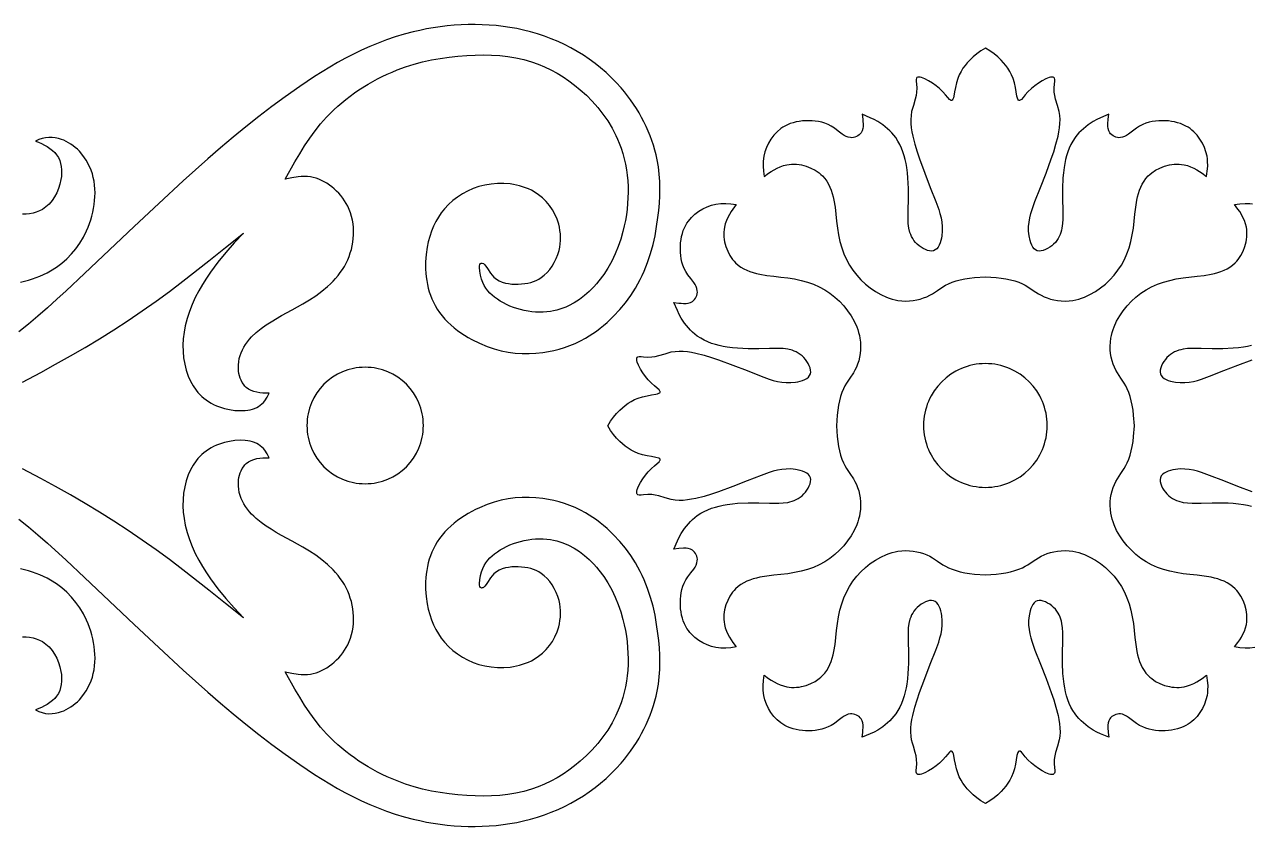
# Model space of a CAD drawing. Extents: x 12 to 238, y 29 to 71.
# Drawn here: x 75.1 to 138.7, y 29.1 to 70.7 of the extents above; entities that cross this region are included whole.
import ezdxf

# ---------------------------------------------------------------- set-up
doc = ezdxf.new("R2010")
doc.units = 0
doc.layers.add('LAYER_1', color=18, linetype='CONTINUOUS')

msp = doc.modelspace()

# ---------------------------------------------------------------- linework, layer by layer
at = {"layer": 'LAYER_1'}
for points in [[(75.024, 52.163), (75.966, 52.662), (76.738, 53.085), (77.505, 53.517), (78.266, 53.959), (79.019, 54.413), (79.765, 54.879), (80.502, 55.357), (81.23, 55.849), (81.947, 56.355), (82.643, 56.866), (83.329, 57.387), (84.684, 58.446), (85.551, 59.133), (86.47, 59.883), (85.991, 59.372), (85.553, 58.876), (85.148, 58.379), (84.955, 58.125), (84.767, 57.865), (84.554, 57.55), (84.35, 57.225), (84.156, 56.889), (83.977, 56.544), (83.814, 56.189), (83.671, 55.825), (83.55, 55.453), (83.455, 55.073), (83.395, 54.743), (83.356, 54.41), (83.34, 54.077), (83.346, 53.745), (83.376, 53.416), (83.43, 53.094), (83.509, 52.779), (83.614, 52.475), (83.729, 52.217), (83.866, 51.972), (84.027, 51.741), (84.116, 51.631), (84.212, 51.526), (84.314, 51.425), (84.424, 51.33), (84.54, 51.239), (84.663, 51.155), (84.793, 51.076), (84.931, 51.003), (85.076, 50.936), (85.229, 50.877), (85.484, 50.797), (85.752, 50.737), (86.026, 50.699), (86.3, 50.684), (86.566, 50.694), (86.695, 50.71), (86.82, 50.733), (86.939, 50.763), (87.053, 50.802), (87.16, 50.848), (87.259, 50.903), (87.349, 50.964), (87.431, 51.034), (87.507, 51.111), (87.577, 51.194), (87.703, 51.381), (87.816, 51.59), (87.48, 51.595), (87.317, 51.609), (87.16, 51.634), (87.009, 51.671), (86.868, 51.723), (86.738, 51.791), (86.621, 51.879), (86.541, 51.959), (86.47, 52.05), (86.407, 52.149), (86.353, 52.257), (86.308, 52.37), (86.271, 52.488), (86.243, 52.608), (86.223, 52.73), (86.21, 52.895), (86.213, 53.059), (86.229, 53.221), (86.259, 53.381), (86.302, 53.537), (86.357, 53.689), (86.422, 53.837), (86.498, 53.979), (86.585, 54.119), (86.681, 54.253), (86.785, 54.381), (86.896, 54.503), (87.134, 54.731), (87.39, 54.94), (87.645, 55.124), (87.908, 55.295), (88.449, 55.61), (89.004, 55.909), (89.559, 56.217), (89.895, 56.421), (90.223, 56.638), (90.539, 56.872), (90.839, 57.123), (90.982, 57.255), (91.119, 57.393), (91.251, 57.535), (91.375, 57.683), (91.493, 57.836), (91.603, 57.995), (91.704, 58.16), (91.798, 58.331), (91.878, 58.501), (91.95, 58.676), (92.013, 58.856), (92.067, 59.039), (92.111, 59.225), (92.145, 59.414), (92.169, 59.604), (92.182, 59.795), (92.185, 59.987), (92.177, 60.179), (92.157, 60.369), (92.126, 60.558), (92.083, 60.745), (92.028, 60.928), (91.96, 61.108), (91.88, 61.284), (91.803, 61.426), (91.718, 61.564), (91.625, 61.697), (91.525, 61.826), (91.417, 61.949), (91.304, 62.066), (91.184, 62.177), (91.06, 62.28), (90.931, 62.376), (90.798, 62.464), (90.661, 62.543), (90.521, 62.614), (90.379, 62.674), (90.235, 62.725), (90.09, 62.765), (89.944, 62.794), (89.788, 62.812), (89.631, 62.819), (89.472, 62.814), (89.312, 62.801), (88.983, 62.753), (88.639, 62.684), (89.14, 63.577), (89.39, 64), (89.645, 64.407), (89.908, 64.799), (90.183, 65.177), (90.475, 65.541), (90.786, 65.891), (90.972, 66.085), (91.166, 66.274), (91.367, 66.458), (91.574, 66.637), (91.787, 66.812), (92.006, 66.981), (92.23, 67.145), (92.46, 67.303), (92.932, 67.601), (93.421, 67.873), (93.67, 68), (93.922, 68.119), (94.177, 68.232), (94.434, 68.337), (94.872, 68.497), (95.315, 68.636), (95.762, 68.756), (96.213, 68.857), (96.669, 68.94), (97.128, 69.007), (97.59, 69.057), (98.055, 69.093), (98.48, 69.112), (98.906, 69.118), (99.331, 69.109), (99.754, 69.082), (100.174, 69.036), (100.589, 68.969), (100.999, 68.879), (101.401, 68.764), (101.744, 68.644), (102.08, 68.504), (102.409, 68.346), (102.729, 68.17), (103.042, 67.979), (103.345, 67.772), (103.64, 67.551), (103.924, 67.316), (104.246, 67.024), (104.551, 66.715), (104.839, 66.39), (105.107, 66.05), (105.354, 65.695), (105.578, 65.327), (105.778, 64.945), (105.867, 64.749), (105.95, 64.55), (106.049, 64.283), (106.136, 64.011), (106.21, 63.734), (106.273, 63.454), (106.323, 63.17), (106.362, 62.884), (106.39, 62.595), (106.406, 62.304), (106.41, 62.011), (106.404, 61.718), (106.387, 61.424), (106.358, 61.13), (106.319, 60.837), (106.27, 60.544), (106.21, 60.253), (106.139, 59.963), (106.026, 59.569), (105.893, 59.182), (105.739, 58.803), (105.563, 58.434), (105.366, 58.076), (105.145, 57.733), (104.9, 57.406), (104.768, 57.249), (104.63, 57.096), (104.399, 56.865), (104.152, 56.648), (103.89, 56.45), (103.614, 56.272), (103.325, 56.118), (103.176, 56.05), (103.024, 55.989), (102.869, 55.936), (102.711, 55.89), (102.55, 55.852), (102.387, 55.822), (102.197, 55.799), (102.004, 55.786), (101.81, 55.784), (101.614, 55.792), (101.418, 55.81), (101.224, 55.837), (101.03, 55.874), (100.839, 55.92), (100.651, 55.974), (100.467, 56.036), (100.288, 56.106), (100.114, 56.183), (99.947, 56.268), (99.787, 56.359), (99.635, 56.456), (99.492, 56.56), (99.364, 56.666), (99.244, 56.778), (99.135, 56.9), (99.037, 57.031), (98.949, 57.175), (98.873, 57.333), (98.81, 57.506), (98.759, 57.697), (98.722, 57.905), (98.708, 58.102), (98.714, 58.186), (98.729, 58.255), (98.755, 58.306), (98.793, 58.334), (98.847, 58.335), (98.913, 58.302), (98.979, 58.239), (99.116, 58.049), (99.272, 57.817), (99.36, 57.703), (99.457, 57.599), (99.589, 57.492), (99.734, 57.408), (99.889, 57.343), (100.051, 57.297), (100.217, 57.266), (100.384, 57.247), (100.71, 57.24), (100.889, 57.248), (101.057, 57.265), (101.217, 57.291), (101.368, 57.326), (101.512, 57.372), (101.65, 57.429), (101.781, 57.498), (101.908, 57.58), (102.063, 57.701), (102.21, 57.842), (102.347, 58.001), (102.473, 58.174), (102.586, 58.362), (102.684, 58.561), (102.766, 58.769), (102.83, 58.986), (102.866, 59.155), (102.89, 59.326), (102.903, 59.499), (102.906, 59.672), (102.898, 59.845), (102.88, 60.017), (102.851, 60.186), (102.812, 60.353), (102.727, 60.614), (102.618, 60.863), (102.485, 61.099), (102.332, 61.319), (102.159, 61.523), (101.968, 61.709), (101.761, 61.876), (101.54, 62.022), (101.397, 62.101), (101.249, 62.172), (101.098, 62.235), (100.943, 62.29), (100.785, 62.337), (100.625, 62.376), (100.462, 62.408), (100.299, 62.432), (99.969, 62.458), (99.638, 62.457), (99.312, 62.428), (98.992, 62.374), (98.679, 62.295), (98.379, 62.191), (98.092, 62.066), (97.82, 61.919), (97.563, 61.752), (97.323, 61.567), (97.1, 61.365), (96.896, 61.146), (96.729, 60.936), (96.577, 60.714), (96.441, 60.48), (96.321, 60.236), (96.217, 59.981), (96.128, 59.715), (96.054, 59.44), (95.994, 59.154), (95.941, 58.781), (95.914, 58.398), (95.915, 58.009), (95.926, 57.813), (95.945, 57.618), (95.972, 57.423), (96.008, 57.23), (96.052, 57.038), (96.105, 56.849), (96.167, 56.663), (96.238, 56.481), (96.319, 56.303), (96.41, 56.129), (96.521, 55.946), (96.643, 55.768), (96.776, 55.598), (96.918, 55.433), (97.07, 55.276), (97.229, 55.125), (97.396, 54.981), (97.57, 54.844), (97.749, 54.714), (97.933, 54.592), (98.122, 54.476), (98.314, 54.368), (98.705, 54.174), (99.1, 54.011), (99.466, 53.887), (99.83, 53.789), (100.192, 53.716), (100.554, 53.668), (100.914, 53.642), (101.274, 53.64), (101.634, 53.659), (101.993, 53.699), (102.276, 53.744), (102.558, 53.802), (102.839, 53.873), (103.118, 53.958), (103.394, 54.056), (103.667, 54.168), (103.936, 54.295), (104.2, 54.437), (104.396, 54.553), (104.588, 54.678), (104.777, 54.811), (104.962, 54.951), (105.143, 55.098), (105.32, 55.251), (105.659, 55.575), (105.978, 55.919), (106.274, 56.28), (106.546, 56.653), (106.792, 57.036), (106.917, 57.254), (107.035, 57.474), (107.143, 57.695), (107.244, 57.918), (107.423, 58.369), (107.575, 58.825), (107.701, 59.286), (107.805, 59.751), (107.889, 60.22), (107.957, 60.692), (107.999, 61.064), (108.031, 61.437), (108.051, 61.811), (108.058, 62.186), (108.049, 62.561), (108.024, 62.936), (107.981, 63.311), (107.917, 63.685), (107.863, 63.935), (107.799, 64.184), (107.726, 64.433), (107.644, 64.68), (107.553, 64.925), (107.454, 65.168), (107.347, 65.409), (107.231, 65.646), (107.108, 65.881), (106.977, 66.113), (106.839, 66.341), (106.694, 66.564), (106.542, 66.784), (106.383, 66.999), (106.218, 67.208), (106.047, 67.413), (105.798, 67.689), (105.538, 67.953), (105.268, 68.207), (104.988, 68.449), (104.697, 68.679), (104.398, 68.898), (104.09, 69.105), (103.773, 69.299), (103.448, 69.482), (103.116, 69.652), (102.777, 69.81), (102.431, 69.954), (102.079, 70.087), (101.721, 70.206), (101.358, 70.312), (100.99, 70.405), (100.639, 70.48), (100.285, 70.544), (99.928, 70.596), (99.568, 70.636), (99.207, 70.666), (98.844, 70.684), (98.481, 70.692), (98.117, 70.689), (97.754, 70.676), (97.392, 70.653), (97.03, 70.619), (96.671, 70.576), (96.314, 70.523), (95.96, 70.461), (95.609, 70.39), (95.263, 70.31), (94.8, 70.187), (94.345, 70.049), (93.897, 69.896), (93.457, 69.729), (93.024, 69.55), (92.598, 69.358), (92.178, 69.155), (91.764, 68.942), (91.356, 68.719), (90.953, 68.487), (90.556, 68.246), (90.164, 67.999), (89.393, 67.485), (88.639, 66.952), (87.947, 66.442), (87.267, 65.92), (86.597, 65.389), (85.935, 64.848), (85.281, 64.297), (84.633, 63.738), (83.99, 63.171), (83.352, 62.596), (82.081, 61.427), (80.813, 60.233), (78.244, 57.794), (77.289, 56.9), (76.805, 56.456), (76.318, 56.018), (75.825, 55.588), (75.328, 55.168), (74.825, 54.761)], [(74.92, 57.337), (75.334, 57.444), (75.536, 57.507), (75.734, 57.578), (75.928, 57.655), (76.117, 57.739), (76.302, 57.83), (76.481, 57.929), (76.78, 58.117), (77.061, 58.326), (77.324, 58.556), (77.568, 58.807), (77.793, 59.078), (77.998, 59.368), (78.182, 59.678), (78.345, 60.006), (78.423, 60.19), (78.495, 60.378), (78.559, 60.57), (78.616, 60.765), (78.666, 60.963), (78.707, 61.163), (78.739, 61.365), (78.763, 61.567), (78.777, 61.77), (78.782, 61.972), (78.776, 62.173), (78.76, 62.373), (78.733, 62.57), (78.694, 62.764), (78.644, 62.955), (78.582, 63.141), (78.465, 63.411), (78.323, 63.667), (78.157, 63.906), (77.969, 64.126), (77.867, 64.227), (77.761, 64.322), (77.65, 64.411), (77.535, 64.492), (77.416, 64.567), (77.294, 64.634), (77.168, 64.693), (77.038, 64.743), (76.881, 64.792), (76.72, 64.826), (76.556, 64.845), (76.389, 64.847), (76.22, 64.83), (76.049, 64.792), (75.876, 64.733), (75.703, 64.65), (75.855, 64.592), (76.008, 64.525), (76.16, 64.449), (76.307, 64.364), (76.447, 64.27), (76.576, 64.168), (76.693, 64.057), (76.794, 63.937), (76.883, 63.798), (76.951, 63.649), (77.001, 63.494), (77.033, 63.332), (77.049, 63.166), (77.05, 62.997), (77.038, 62.826), (77.014, 62.656), (76.962, 62.42), (76.89, 62.189), (76.798, 61.968), (76.687, 61.759), (76.557, 61.566), (76.408, 61.391), (76.241, 61.238), (76.15, 61.171), (76.056, 61.111), (75.902, 61.031), (75.74, 60.968), (75.57, 60.92), (75.393, 60.887), (75.212, 60.868), (75.026, 60.863)], [(138.896, 38.414), (138.641, 38.383), (138.383, 38.379), (138.118, 38.399), (137.844, 38.44), (138.018, 38.667), (138.108, 38.801), (138.195, 38.945), (138.276, 39.1), (138.348, 39.263), (138.408, 39.432), (138.452, 39.608), (138.472, 39.733), (138.483, 39.859), (138.485, 39.986), (138.479, 40.114), (138.465, 40.241), (138.443, 40.368), (138.378, 40.616), (138.286, 40.853), (138.169, 41.076), (138.031, 41.28), (137.954, 41.373), (137.872, 41.46), (137.741, 41.577), (137.601, 41.68), (137.453, 41.768), (137.298, 41.844), (137.136, 41.909), (136.969, 41.964), (136.797, 42.01), (136.621, 42.049), (136.261, 42.108), (135.895, 42.152), (135.53, 42.19), (135.173, 42.233), (134.819, 42.29), (134.479, 42.363), (134.153, 42.455), (133.842, 42.565), (133.544, 42.697), (133.258, 42.852), (132.986, 43.03), (132.725, 43.234), (132.492, 43.448), (132.273, 43.683), (132.071, 43.935), (131.889, 44.203), (131.731, 44.482), (131.599, 44.771), (131.544, 44.918), (131.497, 45.067), (131.459, 45.216), (131.429, 45.366), (131.404, 45.567), (131.394, 45.768), (131.399, 45.965), (131.419, 46.159), (131.451, 46.347), (131.495, 46.528), (131.55, 46.7), (131.615, 46.862), (131.69, 47.013), (131.772, 47.156), (131.947, 47.426), (132.124, 47.694), (132.207, 47.834), (132.283, 47.981), (132.364, 48.173), (132.433, 48.379), (132.491, 48.6), (132.539, 48.835), (132.578, 49.082), (132.609, 49.343), (132.652, 49.9), (132.609, 50.457), (132.578, 50.718), (132.539, 50.966), (132.491, 51.2), (132.433, 51.421), (132.364, 51.628), (132.283, 51.819), (132.207, 51.967), (132.124, 52.107), (131.947, 52.374), (131.772, 52.644), (131.69, 52.787), (131.615, 52.939), (131.55, 53.101), (131.495, 53.273), (131.451, 53.454), (131.419, 53.642), (131.399, 53.835), (131.394, 54.033), (131.404, 54.233), (131.429, 54.435), (131.459, 54.585), (131.497, 54.734), (131.544, 54.882), (131.599, 55.029), (131.731, 55.318), (131.889, 55.598), (132.071, 55.865), (132.273, 56.118), (132.492, 56.353), (132.725, 56.567), (132.986, 56.771), (133.258, 56.949), (133.544, 57.103), (133.842, 57.235), (134.153, 57.346), (134.479, 57.437), (134.819, 57.511), (135.173, 57.568), (135.895, 57.648), (136.261, 57.692), (136.621, 57.751), (136.797, 57.79), (136.969, 57.836), (137.136, 57.891), (137.298, 57.956), (137.453, 58.032), (137.601, 58.121), (137.741, 58.223), (137.872, 58.341), (137.954, 58.427), (138.031, 58.52), (138.169, 58.724), (138.286, 58.947), (138.378, 59.185), (138.443, 59.433), (138.465, 59.559), (138.479, 59.686), (138.485, 59.814), (138.483, 59.941), (138.472, 60.068), (138.452, 60.192), (138.408, 60.368), (138.348, 60.538), (138.276, 60.7), (138.195, 60.855), (138.108, 61), (138.018, 61.133), (137.844, 61.361), (138.118, 61.401), (138.383, 61.421), (138.641, 61.418), (138.769, 61.406)], [(138.719, 54.056), (138.515, 54.013), (138.309, 53.977), (138.041, 53.941), (137.773, 53.916), (137.231, 53.891), (136.678, 53.891), (136.11, 53.904), (135.874, 53.91), (135.637, 53.91), (135.402, 53.898), (135.171, 53.867), (135.058, 53.843), (134.947, 53.812), (134.838, 53.773), (134.732, 53.726), (134.629, 53.669), (134.529, 53.602), (134.432, 53.524), (134.339, 53.434), (134.256, 53.338), (134.179, 53.234), (134.111, 53.125), (134.055, 53.013), (134.013, 52.9), (133.987, 52.79), (133.981, 52.686), (133.997, 52.59), (134.039, 52.501), (134.104, 52.423), (134.188, 52.356), (134.289, 52.299), (134.401, 52.252), (134.523, 52.214), (134.776, 52.161), (135.021, 52.138), (135.257, 52.139), (135.485, 52.161), (135.706, 52.201), (135.922, 52.255), (136.133, 52.32), (136.546, 52.469), (137.284, 52.758), (138.016, 53.045), (138.755, 53.316)], [(74.825, 45.069), (75.328, 44.662), (75.825, 44.242), (76.318, 43.812), (77.289, 42.931), (78.244, 42.036), (80.813, 39.597), (82.081, 38.404), (83.352, 37.234), (83.99, 36.66), (84.633, 36.093), (85.281, 35.533), (85.935, 34.983), (86.597, 34.442), (87.267, 33.91), (87.947, 33.389), (88.639, 32.879), (89.393, 32.345), (90.164, 31.832), (90.556, 31.584), (90.953, 31.344), (91.356, 31.112), (91.764, 30.888), (92.178, 30.675), (92.598, 30.472), (93.024, 30.28), (93.457, 30.101), (93.897, 29.934), (94.345, 29.782), (94.8, 29.643), (95.263, 29.521), (95.609, 29.44), (95.96, 29.369), (96.314, 29.307), (96.671, 29.254), (97.03, 29.211), (97.392, 29.178), (97.754, 29.154), (98.117, 29.141), (98.481, 29.138), (98.844, 29.146), (99.207, 29.165), (99.568, 29.194), (99.928, 29.235), (100.285, 29.287), (100.639, 29.35), (100.99, 29.425), (101.358, 29.518), (101.721, 29.624), (102.079, 29.744), (102.431, 29.876), (102.777, 30.021), (103.116, 30.178), (103.448, 30.349), (103.773, 30.531), (104.09, 30.726), (104.398, 30.933), (104.697, 31.151), (104.988, 31.382), (105.268, 31.624), (105.538, 31.877), (105.798, 32.142), (106.047, 32.417), (106.218, 32.622), (106.383, 32.832), (106.542, 33.047), (106.694, 33.266), (106.839, 33.49), (106.977, 33.718), (107.108, 33.949), (107.231, 34.184), (107.347, 34.422), (107.454, 34.663), (107.553, 34.906), (107.644, 35.151), (107.726, 35.398), (107.799, 35.646), (107.863, 35.895), (107.917, 36.145), (107.981, 36.519), (108.024, 36.894), (108.049, 37.269), (108.058, 37.644), (108.051, 38.019), (108.031, 38.393), (107.999, 38.766), (107.957, 39.138), (107.889, 39.61), (107.805, 40.079), (107.701, 40.545), (107.575, 41.005), (107.423, 41.462), (107.244, 41.912), (107.143, 42.135), (107.035, 42.357), (106.917, 42.576), (106.792, 42.795), (106.546, 43.177), (106.274, 43.551), (105.978, 43.911), (105.659, 44.255), (105.32, 44.579), (105.143, 44.732), (104.962, 44.879), (104.777, 45.019), (104.588, 45.152), (104.396, 45.277), (104.2, 45.394), (103.936, 45.535), (103.667, 45.662), (103.394, 45.774), (103.118, 45.873), (102.839, 45.957), (102.558, 46.028), (102.276, 46.086), (101.993, 46.132), (101.634, 46.172), (101.274, 46.191), (100.914, 46.188), (100.554, 46.163), (100.192, 46.114), (99.83, 46.042), (99.466, 45.944), (99.1, 45.82), (98.705, 45.656), (98.508, 45.563), (98.314, 45.462), (98.122, 45.354), (97.933, 45.239), (97.749, 45.116), (97.57, 44.986), (97.396, 44.849), (97.229, 44.705), (97.07, 44.554), (96.918, 44.397), (96.776, 44.233), (96.643, 44.062), (96.521, 43.885), (96.41, 43.701), (96.319, 43.527), (96.238, 43.349), (96.167, 43.167), (96.105, 42.981), (96.052, 42.792), (96.008, 42.601), (95.972, 42.407), (95.945, 42.213), (95.926, 42.017), (95.915, 41.822), (95.914, 41.432), (95.941, 41.049), (95.994, 40.676), (96.054, 40.391), (96.128, 40.115), (96.217, 39.849), (96.321, 39.594), (96.441, 39.35), (96.577, 39.117), (96.729, 38.895), (96.896, 38.684), (97.1, 38.466), (97.323, 38.263), (97.563, 38.078), (97.82, 37.912), (98.092, 37.765), (98.379, 37.639), (98.679, 37.536), (98.992, 37.457), (99.312, 37.402), (99.638, 37.374), (99.969, 37.372), (100.299, 37.399), (100.462, 37.423), (100.625, 37.454), (100.785, 37.493), (100.943, 37.54), (101.098, 37.595), (101.249, 37.658), (101.397, 37.729), (101.54, 37.809), (101.761, 37.955), (101.968, 38.121), (102.159, 38.307), (102.332, 38.511), (102.485, 38.731), (102.618, 38.967), (102.727, 39.216), (102.812, 39.478), (102.851, 39.644), (102.88, 39.814), (102.898, 39.985), (102.906, 40.158), (102.903, 40.332), (102.89, 40.504), (102.866, 40.675), (102.83, 40.844), (102.766, 41.061), (102.684, 41.27), (102.586, 41.469), (102.473, 41.656), (102.347, 41.83), (102.21, 41.988), (102.063, 42.129), (101.908, 42.251), (101.781, 42.332), (101.65, 42.401), (101.512, 42.458), (101.368, 42.504), (101.217, 42.54), (101.057, 42.565), (100.889, 42.582), (100.71, 42.59), (100.55, 42.591), (100.384, 42.583), (100.217, 42.565), (100.051, 42.534), (99.889, 42.487), (99.734, 42.423), (99.589, 42.338), (99.457, 42.231), (99.36, 42.127), (99.272, 42.013), (99.116, 41.782), (99.046, 41.678), (98.979, 41.591), (98.913, 41.528), (98.88, 41.508), (98.847, 41.496), (98.819, 41.493), (98.793, 41.497), (98.755, 41.525), (98.729, 41.575), (98.714, 41.644), (98.708, 41.728), (98.722, 41.925), (98.759, 42.134), (98.81, 42.325), (98.873, 42.498), (98.949, 42.655), (99.037, 42.799), (99.135, 42.931), (99.244, 43.052), (99.364, 43.165), (99.492, 43.27), (99.635, 43.374), (99.787, 43.472), (99.947, 43.563), (100.114, 43.647), (100.288, 43.725), (100.467, 43.795), (100.651, 43.857), (100.839, 43.911), (101.03, 43.956), (101.224, 43.993), (101.418, 44.02), (101.614, 44.038), (101.81, 44.046), (102.004, 44.044), (102.197, 44.032), (102.387, 44.008), (102.55, 43.978), (102.711, 43.94), (102.869, 43.894), (103.024, 43.841), (103.325, 43.713), (103.614, 43.558), (103.89, 43.38), (104.152, 43.182), (104.399, 42.966), (104.63, 42.734), (104.768, 42.582), (104.9, 42.425), (105.145, 42.097), (105.366, 41.754), (105.563, 41.397), (105.739, 41.028), (105.893, 40.648), (106.026, 40.261), (106.139, 39.867), (106.21, 39.578), (106.27, 39.286), (106.319, 38.994), (106.358, 38.7), (106.387, 38.406), (106.404, 38.112), (106.41, 37.819), (106.406, 37.527), (106.39, 37.236), (106.362, 36.947), (106.323, 36.66), (106.273, 36.376), (106.21, 36.096), (106.136, 35.82), (106.049, 35.547), (105.95, 35.28), (105.778, 34.885), (105.578, 34.504), (105.354, 34.135), (105.107, 33.78), (104.839, 33.44), (104.551, 33.116), (104.246, 32.807), (103.924, 32.514), (103.64, 32.28), (103.345, 32.058), (103.042, 31.852), (102.729, 31.66), (102.409, 31.485), (102.08, 31.327), (101.744, 31.187), (101.401, 31.066), (100.999, 30.951), (100.589, 30.862), (100.174, 30.795), (99.754, 30.749), (99.331, 30.722), (98.906, 30.712), (98.48, 30.718), (98.055, 30.738), (97.59, 30.773), (97.128, 30.824), (96.669, 30.89), (96.213, 30.974), (95.762, 31.075), (95.315, 31.194), (94.872, 31.334), (94.434, 31.494), (94.177, 31.599), (93.922, 31.711), (93.67, 31.831), (93.421, 31.957), (92.932, 32.23), (92.46, 32.528), (92.23, 32.686), (92.006, 32.85), (91.787, 33.019), (91.574, 33.193), (91.367, 33.373), (91.166, 33.557), (90.972, 33.746), (90.786, 33.939), (90.475, 34.289), (90.183, 34.653), (89.908, 35.031), (89.645, 35.424), (89.39, 35.831), (89.14, 36.253), (88.639, 37.147), (88.983, 37.078), (89.312, 37.029), (89.472, 37.016), (89.631, 37.012), (89.788, 37.018), (89.944, 37.037), (90.09, 37.065), (90.235, 37.105), (90.379, 37.156), (90.521, 37.217), (90.661, 37.287), (90.798, 37.366), (90.931, 37.454), (91.06, 37.55), (91.184, 37.654), (91.304, 37.764), (91.417, 37.881), (91.525, 38.005), (91.625, 38.133), (91.718, 38.267), (91.803, 38.405), (91.88, 38.547), (91.96, 38.723), (92.028, 38.902), (92.083, 39.086), (92.126, 39.272), (92.157, 39.461), (92.177, 39.652), (92.185, 39.843), (92.182, 40.035), (92.169, 40.226), (92.145, 40.417), (92.111, 40.605), (92.067, 40.792), (92.013, 40.975), (91.95, 41.154), (91.878, 41.329), (91.798, 41.499), (91.704, 41.67), (91.603, 41.835), (91.493, 41.994), (91.375, 42.148), (91.251, 42.295), (91.119, 42.438), (90.839, 42.708), (90.539, 42.959), (90.223, 43.192), (89.895, 43.41), (89.559, 43.613), (89.004, 43.922), (88.449, 44.221), (88.176, 44.374), (87.908, 44.535), (87.645, 44.706), (87.39, 44.89), (87.134, 45.099), (87.012, 45.211), (86.896, 45.328), (86.785, 45.45), (86.681, 45.578), (86.585, 45.711), (86.498, 45.851), (86.422, 45.993), (86.357, 46.141), (86.302, 46.293), (86.259, 46.449), (86.229, 46.609), (86.213, 46.771), (86.21, 46.935), (86.223, 47.101), (86.243, 47.222), (86.271, 47.343), (86.308, 47.46), (86.353, 47.574), (86.407, 47.681), (86.47, 47.781), (86.541, 47.872), (86.621, 47.952), (86.738, 48.039), (86.868, 48.108), (87.009, 48.159), (87.16, 48.197), (87.317, 48.221), (87.48, 48.235), (87.816, 48.24), (87.703, 48.449), (87.577, 48.636), (87.507, 48.72), (87.431, 48.797), (87.349, 48.866), (87.259, 48.928), (87.16, 48.982), (87.053, 49.029), (86.939, 49.067), (86.82, 49.097), (86.695, 49.12), (86.566, 49.136), (86.3, 49.147), (86.026, 49.132), (85.752, 49.093), (85.484, 49.033), (85.229, 48.954), (85.076, 48.894), (84.931, 48.828), (84.793, 48.755), (84.663, 48.676), (84.54, 48.591), (84.424, 48.501), (84.314, 48.405), (84.212, 48.305), (84.116, 48.2), (84.027, 48.09), (83.866, 47.859), (83.729, 47.613), (83.614, 47.356), (83.509, 47.051), (83.43, 46.737), (83.376, 46.414), (83.346, 46.086), (83.34, 45.754), (83.356, 45.42), (83.395, 45.088), (83.455, 44.758), (83.55, 44.378), (83.671, 44.006), (83.814, 43.642), (83.977, 43.287), (84.156, 42.941), (84.35, 42.605), (84.554, 42.28), (84.767, 41.966), (84.955, 41.705), (85.148, 41.451), (85.553, 40.955), (85.991, 40.459), (86.47, 39.948), (85.551, 40.698), (84.684, 41.385), (83.329, 42.443), (82.643, 42.965), (81.947, 43.476), (81.23, 43.982), (80.502, 44.473), (79.765, 44.952), (79.019, 45.417), (78.266, 45.871), (77.505, 46.314), (76.738, 46.746), (75.966, 47.168), (75.024, 47.667)], [(138.755, 46.484), (138.016, 46.754), (137.284, 47.041), (136.546, 47.33), (136.133, 47.48), (135.922, 47.545), (135.706, 47.599), (135.485, 47.639), (135.257, 47.661), (135.021, 47.662), (134.776, 47.638), (134.649, 47.616), (134.523, 47.586), (134.401, 47.548), (134.289, 47.5), (134.188, 47.444), (134.104, 47.377), (134.039, 47.299), (133.997, 47.209), (133.981, 47.113), (133.987, 47.009), (134.013, 46.899), (134.055, 46.787), (134.111, 46.675), (134.179, 46.565), (134.256, 46.461), (134.339, 46.366), (134.432, 46.276), (134.529, 46.198), (134.629, 46.131), (134.732, 46.074), (134.838, 46.026), (134.947, 45.987), (135.171, 45.932), (135.402, 45.901), (135.637, 45.889), (136.11, 45.895), (136.678, 45.909), (137.231, 45.909), (137.503, 45.9), (137.773, 45.883), (138.041, 45.858), (138.309, 45.822), (138.515, 45.787), (138.719, 45.743)], [(75.026, 38.968), (75.212, 38.963), (75.393, 38.944), (75.57, 38.911), (75.74, 38.863), (75.902, 38.799), (76.056, 38.72), (76.15, 38.659), (76.241, 38.592), (76.408, 38.439), (76.557, 38.264), (76.687, 38.071), (76.798, 37.862), (76.89, 37.641), (76.962, 37.411), (77.014, 37.175), (77.038, 37.004), (77.05, 36.834), (77.049, 36.665), (77.033, 36.499), (77.001, 36.337), (76.951, 36.181), (76.883, 36.033), (76.794, 35.893), (76.693, 35.773), (76.576, 35.662), (76.447, 35.56), (76.307, 35.466), (76.16, 35.382), (76.008, 35.306), (75.703, 35.18), (75.876, 35.097), (76.049, 35.038), (76.22, 35), (76.389, 34.983), (76.556, 34.985), (76.72, 35.004), (76.881, 35.038), (77.038, 35.087), (77.168, 35.137), (77.294, 35.196), (77.416, 35.263), (77.535, 35.337), (77.65, 35.419), (77.761, 35.508), (77.867, 35.603), (77.969, 35.704), (78.157, 35.923), (78.323, 36.162), (78.465, 36.418), (78.582, 36.688), (78.644, 36.875), (78.694, 37.065), (78.733, 37.26), (78.76, 37.457), (78.776, 37.656), (78.782, 37.858), (78.777, 38.06), (78.763, 38.263), (78.739, 38.465), (78.707, 38.667), (78.666, 38.867), (78.616, 39.065), (78.559, 39.26), (78.495, 39.452), (78.423, 39.64), (78.345, 39.823), (78.182, 40.152), (77.998, 40.461), (77.793, 40.752), (77.568, 41.023), (77.324, 41.273), (77.061, 41.504), (76.78, 41.713), (76.481, 41.901), (76.302, 41.999), (76.117, 42.091), (75.928, 42.175), (75.734, 42.252), (75.536, 42.322), (75.334, 42.386), (74.92, 42.492)]]:
    msp.add_lwpolyline(points, dxfattribs=at)
for points in [[(113.468, 62.815), (113.695, 62.99), (113.829, 63.08), (113.973, 63.167), (114.128, 63.248), (114.291, 63.32), (114.461, 63.38), (114.636, 63.424), (114.761, 63.444), (114.887, 63.454), (115.015, 63.457), (115.142, 63.451), (115.269, 63.437), (115.396, 63.415), (115.644, 63.35), (115.882, 63.258), (116.105, 63.141), (116.308, 63.002), (116.401, 62.925), (116.488, 62.844), (116.605, 62.713), (116.708, 62.573), (116.796, 62.425), (116.873, 62.27), (116.938, 62.108), (116.993, 61.941), (117.039, 61.769), (117.077, 61.593), (117.137, 61.233), (117.18, 60.867), (117.219, 60.502), (117.261, 60.145), (117.318, 59.791), (117.391, 59.451), (117.483, 59.125), (117.594, 58.814), (117.725, 58.516), (117.88, 58.23), (118.058, 57.958), (118.262, 57.697), (118.476, 57.464), (118.711, 57.245), (118.963, 57.043), (119.231, 56.861), (119.511, 56.702), (119.799, 56.571), (119.947, 56.516), (120.095, 56.469), (120.244, 56.431), (120.394, 56.401), (120.595, 56.376), (120.796, 56.366), (120.993, 56.371), (121.187, 56.39), (121.375, 56.422), (121.555, 56.467), (121.727, 56.522), (121.889, 56.587), (122.041, 56.662), (122.184, 56.744), (122.454, 56.919), (122.722, 57.096), (122.862, 57.179), (123.01, 57.255), (123.201, 57.336), (123.407, 57.405), (123.628, 57.463), (123.863, 57.511), (124.111, 57.55), (124.371, 57.581), (124.928, 57.623), (125.486, 57.581), (125.746, 57.55), (125.994, 57.511), (126.228, 57.463), (126.449, 57.405), (126.655, 57.336), (126.847, 57.255), (126.995, 57.179), (127.135, 57.096), (127.403, 56.919), (127.672, 56.744), (127.815, 56.662), (127.967, 56.587), (128.129, 56.522), (128.301, 56.467), (128.482, 56.422), (128.67, 56.39), (128.863, 56.371), (129.061, 56.366), (129.261, 56.376), (129.463, 56.401), (129.612, 56.431), (129.762, 56.469), (129.91, 56.516), (130.057, 56.571), (130.346, 56.702), (130.626, 56.861), (130.893, 57.043), (131.146, 57.245), (131.381, 57.464), (131.595, 57.697), (131.798, 57.958), (131.977, 58.23), (132.131, 58.516), (132.263, 58.814), (132.374, 59.125), (132.465, 59.451), (132.539, 59.791), (132.596, 60.145), (132.676, 60.867), (132.72, 61.233), (132.779, 61.593), (132.818, 61.769), (132.864, 61.941), (132.919, 62.108), (132.984, 62.27), (133.06, 62.425), (133.149, 62.573), (133.251, 62.713), (133.369, 62.844), (133.455, 62.925), (133.548, 63.002), (133.752, 63.141), (133.975, 63.258), (134.213, 63.35), (134.461, 63.415), (134.587, 63.437), (134.715, 63.451), (134.842, 63.457), (134.969, 63.454), (135.096, 63.444), (135.221, 63.424), (135.396, 63.38), (135.566, 63.32), (135.729, 63.248), (135.883, 63.167), (136.028, 63.08), (136.161, 62.99), (136.389, 62.815), (136.429, 63.09), (136.449, 63.354), (136.446, 63.613), (136.434, 63.741), (136.415, 63.868), (136.359, 64.099), (136.279, 64.327), (136.175, 64.548), (136.047, 64.76), (135.897, 64.957), (135.726, 65.137), (135.632, 65.22), (135.534, 65.297), (135.431, 65.367), (135.323, 65.431), (135.185, 65.5), (135.041, 65.559), (134.89, 65.607), (134.735, 65.646), (134.576, 65.675), (134.412, 65.695), (134.245, 65.707), (134.075, 65.709), (133.91, 65.704), (133.745, 65.689), (133.578, 65.664), (133.411, 65.626), (133.245, 65.574), (133.079, 65.507), (132.916, 65.423), (132.754, 65.321), (132.552, 65.168), (132.35, 65.015), (132.247, 64.947), (132.143, 64.892), (132.036, 64.851), (131.925, 64.831), (131.846, 64.829), (131.766, 64.839), (131.688, 64.859), (131.613, 64.888), (131.542, 64.926), (131.477, 64.973), (131.42, 65.027), (131.372, 65.088), (131.32, 65.187), (131.288, 65.297), (131.271, 65.415), (131.268, 65.539), (131.287, 65.794), (131.321, 66.042), (130.895, 65.863), (130.7, 65.769), (130.512, 65.664), (130.252, 65.494), (130.126, 65.398), (130.004, 65.296), (129.888, 65.188), (129.777, 65.075), (129.673, 64.955), (129.577, 64.831), (129.462, 64.657), (129.362, 64.475), (129.275, 64.286), (129.201, 64.092), (129.138, 63.893), (129.085, 63.691), (129.042, 63.486), (129.006, 63.28), (128.97, 63.013), (128.945, 62.744), (128.92, 62.202), (128.919, 61.65), (128.933, 61.081), (128.939, 60.846), (128.939, 60.609), (128.927, 60.374), (128.896, 60.143), (128.872, 60.03), (128.841, 59.919), (128.802, 59.81), (128.754, 59.704), (128.698, 59.601), (128.631, 59.501), (128.553, 59.404), (128.463, 59.312), (128.367, 59.228), (128.263, 59.152), (128.154, 59.083), (128.041, 59.027), (127.929, 58.985), (127.819, 58.959), (127.715, 58.953), (127.619, 58.969), (127.53, 59.01), (127.452, 59.075), (127.385, 59.16), (127.328, 59.26), (127.281, 59.373), (127.242, 59.494), (127.19, 59.747), (127.167, 59.992), (127.168, 60.229), (127.19, 60.457), (127.229, 60.678), (127.283, 60.894), (127.348, 61.105), (127.498, 61.518), (127.787, 62.255), (128.074, 62.988), (128.345, 63.727), (128.469, 64.102), (128.584, 64.485), (128.694, 64.912), (128.738, 65.128), (128.772, 65.343), (128.792, 65.556), (128.798, 65.768), (128.785, 65.977), (128.753, 66.182), (128.664, 66.501), (128.563, 66.831), (128.522, 67.008), (128.495, 67.196), (128.486, 67.397), (128.502, 67.616), (128.519, 67.742), (128.523, 67.852), (128.507, 67.905), (128.477, 67.942), (128.433, 67.964), (128.377, 67.972), (128.31, 67.966), (128.234, 67.948), (128.062, 67.882), (127.871, 67.783), (127.674, 67.659), (127.484, 67.522), (127.311, 67.379), (127.135, 67.208), (126.996, 67.052), (126.884, 66.918), (126.791, 66.815), (126.731, 66.766), (126.703, 66.753), (126.678, 66.752), (126.643, 66.774), (126.613, 66.824), (126.565, 66.987), (126.526, 67.205), (126.485, 67.438), (126.429, 67.676), (126.362, 67.891), (126.283, 68.085), (126.193, 68.262), (126.094, 68.424), (125.984, 68.574), (125.866, 68.716), (125.74, 68.851), (125.567, 69.02), (125.377, 69.18), (125.166, 69.331), (124.929, 69.468), (124.691, 69.331), (124.48, 69.18), (124.291, 69.02), (124.118, 68.851), (123.991, 68.716), (123.873, 68.574), (123.764, 68.424), (123.664, 68.262), (123.574, 68.085), (123.495, 67.891), (123.428, 67.676), (123.372, 67.438), (123.332, 67.205), (123.292, 66.987), (123.27, 66.896), (123.244, 66.824), (123.214, 66.774), (123.179, 66.752), (123.154, 66.753), (123.126, 66.766), (123.066, 66.815), (122.973, 66.918), (122.862, 67.052), (122.722, 67.208), (122.546, 67.379), (122.374, 67.522), (122.183, 67.659), (121.986, 67.783), (121.796, 67.882), (121.623, 67.948), (121.547, 67.966), (121.481, 67.972), (121.424, 67.964), (121.38, 67.942), (121.35, 67.905), (121.334, 67.852), (121.338, 67.742), (121.355, 67.616), (121.371, 67.397), (121.363, 67.196), (121.335, 67.008), (121.294, 66.831), (121.193, 66.501), (121.144, 66.341), (121.104, 66.182), (121.072, 65.977), (121.06, 65.768), (121.065, 65.556), (121.085, 65.343), (121.119, 65.128), (121.163, 64.912), (121.273, 64.485), (121.388, 64.102), (121.513, 63.727), (121.783, 62.988), (122.07, 62.255), (122.359, 61.518), (122.509, 61.105), (122.574, 60.894), (122.628, 60.678), (122.668, 60.457), (122.69, 60.229), (122.69, 59.992), (122.667, 59.747), (122.645, 59.62), (122.615, 59.494), (122.576, 59.373), (122.529, 59.26), (122.472, 59.16), (122.405, 59.075), (122.328, 59.01), (122.238, 58.969), (122.142, 58.953), (122.038, 58.959), (121.928, 58.985), (121.816, 59.027), (121.704, 59.083), (121.594, 59.152), (121.49, 59.228), (121.395, 59.312), (121.305, 59.404), (121.227, 59.501), (121.16, 59.601), (121.103, 59.704), (121.055, 59.81), (121.016, 59.919), (120.961, 60.143), (120.93, 60.374), (120.918, 60.609), (120.924, 61.081), (120.938, 61.65), (120.938, 62.202), (120.929, 62.474), (120.912, 62.744), (120.887, 63.013), (120.851, 63.28), (120.815, 63.486), (120.772, 63.691), (120.719, 63.893), (120.656, 64.092), (120.582, 64.286), (120.495, 64.475), (120.395, 64.657), (120.28, 64.831), (120.184, 64.955), (120.08, 65.075), (119.97, 65.188), (119.853, 65.296), (119.606, 65.494), (119.346, 65.664), (119.157, 65.769), (118.962, 65.863), (118.536, 66.042), (118.57, 65.794), (118.582, 65.666), (118.589, 65.539), (118.585, 65.415), (118.568, 65.297), (118.536, 65.187), (118.485, 65.088), (118.436, 65.027), (118.379, 64.973), (118.314, 64.926), (118.243, 64.888), (118.168, 64.859), (118.09, 64.839), (118.011, 64.829), (117.932, 64.831), (117.821, 64.851), (117.714, 64.892), (117.609, 64.947), (117.506, 65.015), (117.304, 65.168), (117.103, 65.321), (116.941, 65.423), (116.777, 65.507), (116.612, 65.574), (116.445, 65.626), (116.278, 65.664), (116.112, 65.689), (115.946, 65.704), (115.782, 65.709), (115.612, 65.707), (115.445, 65.695), (115.281, 65.675), (115.121, 65.646), (114.966, 65.607), (114.816, 65.559), (114.671, 65.5), (114.533, 65.431), (114.425, 65.367), (114.322, 65.297), (114.131, 65.137), (113.959, 64.957), (113.809, 64.76), (113.682, 64.548), (113.577, 64.327), (113.497, 64.099), (113.442, 63.868), (113.41, 63.613), (113.407, 63.354), (113.428, 63.09)], [(112.013, 38.44), (111.739, 38.399), (111.474, 38.379), (111.216, 38.383), (111.088, 38.394), (110.96, 38.414), (110.729, 38.469), (110.501, 38.549), (110.28, 38.654), (110.069, 38.782), (109.871, 38.932), (109.691, 39.103), (109.609, 39.196), (109.532, 39.294), (109.461, 39.397), (109.397, 39.505), (109.328, 39.643), (109.27, 39.788), (109.221, 39.938), (109.182, 40.093), (109.153, 40.253), (109.133, 40.417), (109.122, 40.584), (109.119, 40.754), (109.125, 40.918), (109.139, 41.084), (109.165, 41.25), (109.202, 41.417), (109.254, 41.584), (109.321, 41.749), (109.405, 41.913), (109.507, 42.074), (109.66, 42.276), (109.814, 42.478), (109.881, 42.581), (109.937, 42.686), (109.977, 42.793), (109.998, 42.904), (109.999, 42.983), (109.99, 43.062), (109.97, 43.14), (109.941, 43.215), (109.902, 43.286), (109.856, 43.351), (109.802, 43.408), (109.74, 43.457), (109.641, 43.508), (109.531, 43.54), (109.413, 43.557), (109.289, 43.561), (109.034, 43.541), (108.787, 43.507), (108.965, 43.933), (109.06, 44.128), (109.164, 44.317), (109.335, 44.577), (109.43, 44.702), (109.532, 44.824), (109.64, 44.941), (109.754, 45.051), (109.873, 45.155), (109.998, 45.251), (110.172, 45.366), (110.354, 45.466), (110.542, 45.553), (110.736, 45.627), (110.935, 45.69), (111.137, 45.743), (111.342, 45.787), (111.548, 45.822), (111.815, 45.858), (112.084, 45.883), (112.626, 45.909), (113.179, 45.909), (113.747, 45.895), (113.983, 45.889), (114.219, 45.889), (114.454, 45.901), (114.685, 45.932), (114.798, 45.956), (114.909, 45.987), (115.018, 46.026), (115.124, 46.074), (115.227, 46.131), (115.328, 46.198), (115.424, 46.276), (115.517, 46.366), (115.6, 46.461), (115.677, 46.565), (115.745, 46.675), (115.802, 46.787), (115.844, 46.899), (115.869, 47.009), (115.876, 47.113), (115.86, 47.209), (115.818, 47.299), (115.753, 47.377), (115.668, 47.444), (115.568, 47.5), (115.455, 47.548), (115.334, 47.586), (115.081, 47.638), (114.836, 47.662), (114.6, 47.661), (114.372, 47.639), (114.15, 47.599), (113.934, 47.545), (113.723, 47.48), (113.31, 47.33), (112.573, 47.041), (111.841, 46.754), (111.102, 46.484), (110.726, 46.359), (110.344, 46.244), (109.916, 46.134), (109.701, 46.09), (109.486, 46.057), (109.272, 46.036), (109.06, 46.031), (108.852, 46.043), (108.647, 46.075), (108.327, 46.164), (107.997, 46.265), (107.821, 46.306), (107.633, 46.334), (107.431, 46.343), (107.212, 46.327), (107.086, 46.309), (106.977, 46.306), (106.923, 46.321), (106.886, 46.351), (106.864, 46.396), (106.857, 46.452), (106.863, 46.518), (106.88, 46.594), (106.946, 46.767), (107.046, 46.957), (107.169, 47.154), (107.307, 47.345), (107.45, 47.517), (107.621, 47.694), (107.777, 47.833), (107.91, 47.944), (108.014, 48.037), (108.063, 48.097), (108.075, 48.125), (108.077, 48.15), (108.055, 48.185), (108.005, 48.215), (107.841, 48.263), (107.624, 48.303), (107.39, 48.344), (107.152, 48.399), (106.938, 48.466), (106.743, 48.545), (106.567, 48.635), (106.405, 48.735), (106.255, 48.844), (106.113, 48.962), (105.977, 49.089), (105.809, 49.262), (105.648, 49.451), (105.498, 49.663), (105.36, 49.9), (105.498, 50.137), (105.648, 50.348), (105.809, 50.538), (105.977, 50.711), (106.113, 50.837), (106.255, 50.955), (106.405, 51.065), (106.567, 51.165), (106.743, 51.254), (106.938, 51.333), (107.152, 51.401), (107.39, 51.456), (107.624, 51.497), (107.841, 51.537), (107.932, 51.559), (108.005, 51.584), (108.055, 51.614), (108.077, 51.649), (108.075, 51.675), (108.063, 51.702), (108.014, 51.763), (107.91, 51.856), (107.777, 51.967), (107.621, 52.106), (107.45, 52.282), (107.307, 52.455), (107.169, 52.645), (107.046, 52.842), (106.946, 53.033), (106.88, 53.205), (106.863, 53.281), (106.857, 53.348), (106.864, 53.404), (106.886, 53.448), (106.923, 53.479), (106.977, 53.494), (107.086, 53.49), (107.212, 53.473), (107.431, 53.457), (107.633, 53.466), (107.821, 53.493), (107.997, 53.534), (108.327, 53.635), (108.487, 53.684), (108.647, 53.724), (108.852, 53.757), (109.06, 53.769), (109.272, 53.764), (109.486, 53.743), (109.701, 53.71), (109.916, 53.666), (110.344, 53.555), (110.726, 53.44), (111.102, 53.316), (111.841, 53.045), (112.573, 52.758), (113.31, 52.469), (113.723, 52.32), (113.934, 52.255), (114.15, 52.201), (114.372, 52.161), (114.6, 52.139), (114.836, 52.138), (115.081, 52.161), (115.208, 52.184), (115.334, 52.214), (115.455, 52.252), (115.568, 52.299), (115.668, 52.356), (115.753, 52.423), (115.818, 52.501), (115.86, 52.59), (115.876, 52.686), (115.869, 52.79), (115.844, 52.9), (115.802, 53.013), (115.745, 53.125), (115.677, 53.234), (115.6, 53.338), (115.517, 53.434), (115.424, 53.524), (115.328, 53.602), (115.227, 53.669), (115.124, 53.726), (115.018, 53.773), (114.909, 53.812), (114.685, 53.867), (114.454, 53.898), (114.219, 53.91), (113.747, 53.904), (113.179, 53.891), (112.626, 53.891), (112.354, 53.9), (112.084, 53.916), (111.815, 53.941), (111.548, 53.977), (111.342, 54.013), (111.137, 54.056), (110.935, 54.109), (110.736, 54.172), (110.542, 54.247), (110.354, 54.333), (110.172, 54.434), (109.998, 54.548), (109.873, 54.644), (109.754, 54.748), (109.64, 54.859), (109.532, 54.975), (109.335, 55.223), (109.164, 55.483), (109.06, 55.671), (108.965, 55.867), (108.787, 56.292), (109.034, 56.259), (109.162, 56.246), (109.289, 56.24), (109.413, 56.243), (109.531, 56.26), (109.641, 56.292), (109.74, 56.344), (109.802, 56.392), (109.856, 56.449), (109.902, 56.514), (109.941, 56.585), (109.97, 56.66), (109.99, 56.738), (109.999, 56.818), (109.998, 56.897), (109.977, 57.007), (109.937, 57.115), (109.881, 57.219), (109.814, 57.322), (109.66, 57.524), (109.507, 57.726), (109.405, 57.887), (109.321, 58.051), (109.254, 58.217), (109.202, 58.383), (109.165, 58.55), (109.139, 58.717), (109.125, 58.883), (109.119, 59.047), (109.122, 59.217), (109.133, 59.384), (109.153, 59.548), (109.182, 59.707), (109.221, 59.863), (109.27, 60.013), (109.328, 60.157), (109.397, 60.295), (109.461, 60.403), (109.532, 60.506), (109.691, 60.698), (109.871, 60.869), (110.069, 61.019), (110.28, 61.147), (110.501, 61.251), (110.729, 61.332), (110.96, 61.387), (111.216, 61.418), (111.474, 61.421), (111.739, 61.401), (112.013, 61.361), (111.838, 61.133), (111.749, 61), (111.662, 60.855), (111.58, 60.7), (111.508, 60.538), (111.449, 60.368), (111.405, 60.192), (111.385, 60.068), (111.374, 59.941), (111.372, 59.814), (111.378, 59.686), (111.392, 59.559), (111.413, 59.433), (111.478, 59.185), (111.571, 58.947), (111.687, 58.724), (111.826, 58.52), (111.903, 58.427), (111.984, 58.341), (112.115, 58.223), (112.255, 58.121), (112.403, 58.032), (112.559, 57.956), (112.72, 57.891), (112.888, 57.836), (113.06, 57.79), (113.236, 57.751), (113.596, 57.692), (113.962, 57.648), (114.326, 57.61), (114.683, 57.568), (115.038, 57.511), (115.378, 57.437), (115.703, 57.346), (116.015, 57.235), (116.313, 57.103), (116.598, 56.949), (116.871, 56.771), (117.132, 56.567), (117.364, 56.353), (117.583, 56.118), (117.785, 55.865), (117.967, 55.598), (118.126, 55.318), (118.258, 55.029), (118.312, 54.882), (118.359, 54.734), (118.398, 54.585), (118.427, 54.435), (118.453, 54.233), (118.462, 54.033), (118.457, 53.835), (118.438, 53.642), (118.406, 53.454), (118.362, 53.273), (118.307, 53.101), (118.242, 52.939), (118.167, 52.787), (118.085, 52.644), (117.909, 52.374), (117.732, 52.107), (117.649, 51.967), (117.573, 51.819), (117.492, 51.628), (117.423, 51.421), (117.365, 51.2), (117.317, 50.966), (117.278, 50.718), (117.247, 50.457), (117.205, 49.9), (117.247, 49.343), (117.278, 49.082), (117.317, 48.835), (117.365, 48.6), (117.423, 48.379), (117.492, 48.173), (117.573, 47.981), (117.649, 47.834), (117.732, 47.694), (117.909, 47.426), (118.085, 47.156), (118.167, 47.013), (118.242, 46.862), (118.307, 46.7), (118.362, 46.528), (118.406, 46.347), (118.438, 46.159), (118.457, 45.965), (118.462, 45.768), (118.453, 45.567), (118.427, 45.366), (118.398, 45.216), (118.359, 45.067), (118.312, 44.918), (118.258, 44.771), (118.126, 44.482), (117.967, 44.203), (117.785, 43.935), (117.583, 43.683), (117.364, 43.448), (117.132, 43.234), (116.871, 43.03), (116.598, 42.852), (116.313, 42.697), (116.015, 42.565), (115.703, 42.455), (115.378, 42.363), (115.038, 42.29), (114.683, 42.233), (113.962, 42.152), (113.596, 42.108), (113.236, 42.049), (113.06, 42.01), (112.888, 41.964), (112.72, 41.909), (112.559, 41.844), (112.403, 41.768), (112.255, 41.68), (112.115, 41.577), (111.984, 41.46), (111.903, 41.373), (111.826, 41.28), (111.687, 41.076), (111.571, 40.853), (111.478, 40.616), (111.413, 40.368), (111.392, 40.241), (111.378, 40.114), (111.372, 39.986), (111.374, 39.859), (111.385, 39.733), (111.405, 39.608), (111.449, 39.432), (111.508, 39.263), (111.58, 39.1), (111.662, 38.945), (111.749, 38.801), (111.838, 38.667)], [(95.8, 49.915), (95.796, 50.07), (95.785, 50.224), (95.766, 50.375), (95.739, 50.523), (95.665, 50.812), (95.563, 51.09), (95.436, 51.353), (95.285, 51.602), (95.111, 51.835), (94.917, 52.049), (94.702, 52.244), (94.47, 52.417), (94.221, 52.568), (93.957, 52.696), (93.68, 52.797), (93.391, 52.871), (93.242, 52.898), (93.091, 52.917), (92.938, 52.929), (92.783, 52.933), (92.628, 52.929), (92.474, 52.917), (92.323, 52.898), (92.175, 52.871), (91.886, 52.797), (91.608, 52.696), (91.345, 52.568), (91.096, 52.417), (90.863, 52.244), (90.649, 52.049), (90.454, 51.835), (90.281, 51.602), (90.13, 51.353), (90.003, 51.09), (89.901, 50.812), (89.827, 50.523), (89.8, 50.375), (89.781, 50.224), (89.769, 50.07), (89.765, 49.915), (89.769, 49.76), (89.781, 49.607), (89.8, 49.456), (89.827, 49.307), (89.901, 49.018), (90.003, 48.741), (90.13, 48.477), (90.281, 48.228), (90.454, 47.996), (90.649, 47.781), (90.863, 47.587), (91.096, 47.413), (91.345, 47.262), (91.608, 47.135), (91.886, 47.033), (92.175, 46.959), (92.323, 46.932), (92.474, 46.913), (92.628, 46.902), (92.783, 46.898), (92.938, 46.902), (93.091, 46.913), (93.242, 46.932), (93.391, 46.959), (93.68, 47.033), (93.957, 47.135), (94.221, 47.262), (94.47, 47.413), (94.702, 47.587), (94.917, 47.781), (95.111, 47.996), (95.285, 48.228), (95.436, 48.477), (95.563, 48.741), (95.665, 49.018), (95.739, 49.307), (95.766, 49.456), (95.785, 49.607), (95.796, 49.76)], [(128.135, 49.915), (128.131, 50.08), (128.119, 50.243), (128.098, 50.403), (128.07, 50.561), (128.034, 50.717), (127.991, 50.869), (127.941, 51.018), (127.883, 51.163), (127.819, 51.305), (127.748, 51.444), (127.588, 51.708), (127.403, 51.955), (127.196, 52.183), (126.968, 52.389), (126.722, 52.574), (126.457, 52.735), (126.319, 52.805), (126.177, 52.87), (126.031, 52.927), (125.882, 52.978), (125.73, 53.021), (125.575, 53.057), (125.417, 53.085), (125.257, 53.105), (125.094, 53.117), (124.929, 53.122), (124.764, 53.117), (124.601, 53.105), (124.441, 53.085), (124.283, 53.057), (124.128, 53.021), (123.975, 52.978), (123.826, 52.927), (123.681, 52.87), (123.539, 52.805), (123.4, 52.735), (123.136, 52.574), (122.889, 52.389), (122.662, 52.183), (122.455, 51.955), (122.27, 51.708), (122.109, 51.444), (122.039, 51.305), (121.974, 51.163), (121.917, 51.018), (121.867, 50.869), (121.823, 50.717), (121.788, 50.561), (121.759, 50.403), (121.739, 50.243), (121.727, 50.08), (121.722, 49.915), (121.727, 49.75), (121.739, 49.587), (121.759, 49.427), (121.788, 49.269), (121.823, 49.114), (121.867, 48.962), (121.917, 48.813), (121.974, 48.667), (122.039, 48.525), (122.109, 48.387), (122.27, 48.122), (122.455, 47.875), (122.662, 47.648), (122.889, 47.441), (123.136, 47.256), (123.4, 47.096), (123.539, 47.025), (123.681, 46.961), (123.826, 46.903), (123.975, 46.853), (124.128, 46.81), (124.283, 46.774), (124.441, 46.746), (124.601, 46.725), (124.764, 46.713), (124.929, 46.709), (125.094, 46.713), (125.257, 46.725), (125.417, 46.746), (125.575, 46.774), (125.73, 46.81), (125.882, 46.853), (126.031, 46.903), (126.177, 46.961), (126.319, 47.025), (126.457, 47.096), (126.722, 47.256), (126.968, 47.441), (127.196, 47.648), (127.403, 47.875), (127.588, 48.122), (127.748, 48.387), (127.819, 48.525), (127.883, 48.667), (127.941, 48.813), (127.991, 48.962), (128.034, 49.114), (128.07, 49.269), (128.098, 49.427), (128.119, 49.587), (128.131, 49.75)], [(113.468, 36.984), (113.695, 36.81), (113.829, 36.72), (113.973, 36.633), (114.128, 36.551), (114.291, 36.479), (114.461, 36.42), (114.636, 36.376), (114.761, 36.356), (114.887, 36.345), (115.015, 36.343), (115.142, 36.349), (115.269, 36.363), (115.396, 36.384), (115.644, 36.45), (115.882, 36.542), (116.105, 36.658), (116.308, 36.797), (116.401, 36.874), (116.488, 36.956), (116.605, 37.087), (116.708, 37.227), (116.796, 37.375), (116.873, 37.53), (116.938, 37.691), (116.993, 37.859), (117.039, 38.031), (117.077, 38.207), (117.137, 38.567), (117.18, 38.932), (117.219, 39.297), (117.261, 39.654), (117.318, 40.009), (117.391, 40.349), (117.483, 40.674), (117.594, 40.986), (117.725, 41.284), (117.88, 41.569), (118.058, 41.842), (118.262, 42.103), (118.476, 42.335), (118.711, 42.554), (118.963, 42.756), (119.231, 42.939), (119.511, 43.097), (119.799, 43.229), (119.947, 43.283), (120.095, 43.33), (120.244, 43.369), (120.394, 43.398), (120.595, 43.424), (120.796, 43.433), (120.993, 43.428), (121.187, 43.409), (121.375, 43.377), (121.555, 43.333), (121.727, 43.278), (121.889, 43.213), (122.041, 43.138), (122.184, 43.056), (122.454, 42.88), (122.722, 42.703), (122.862, 42.62), (123.01, 42.544), (123.201, 42.463), (123.407, 42.395), (123.628, 42.337), (123.863, 42.289), (124.111, 42.25), (124.371, 42.218), (124.928, 42.176), (125.486, 42.218), (125.746, 42.25), (125.994, 42.289), (126.228, 42.337), (126.449, 42.395), (126.655, 42.463), (126.847, 42.544), (126.995, 42.62), (127.135, 42.703), (127.403, 42.88), (127.672, 43.056), (127.815, 43.138), (127.967, 43.213), (128.129, 43.278), (128.301, 43.333), (128.482, 43.377), (128.67, 43.409), (128.863, 43.428), (129.061, 43.433), (129.261, 43.424), (129.463, 43.398), (129.612, 43.369), (129.762, 43.33), (129.91, 43.283), (130.057, 43.229), (130.346, 43.097), (130.626, 42.939), (130.893, 42.756), (131.146, 42.554), (131.381, 42.335), (131.595, 42.103), (131.798, 41.842), (131.977, 41.569), (132.131, 41.284), (132.263, 40.986), (132.374, 40.674), (132.465, 40.349), (132.539, 40.009), (132.596, 39.654), (132.676, 38.932), (132.72, 38.567), (132.779, 38.207), (132.818, 38.031), (132.864, 37.859), (132.919, 37.691), (132.984, 37.53), (133.06, 37.375), (133.149, 37.227), (133.251, 37.087), (133.369, 36.956), (133.455, 36.874), (133.548, 36.797), (133.752, 36.658), (133.975, 36.542), (134.213, 36.45), (134.461, 36.384), (134.587, 36.363), (134.715, 36.349), (134.842, 36.343), (134.969, 36.345), (135.096, 36.356), (135.221, 36.376), (135.396, 36.42), (135.566, 36.479), (135.729, 36.551), (135.883, 36.633), (136.028, 36.72), (136.161, 36.81), (136.389, 36.984), (136.429, 36.71), (136.449, 36.446), (136.446, 36.188), (136.434, 36.06), (136.415, 35.932), (136.359, 35.701), (136.279, 35.473), (136.175, 35.252), (136.047, 35.041), (135.897, 34.843), (135.726, 34.663), (135.632, 34.581), (135.534, 34.504), (135.431, 34.433), (135.323, 34.369), (135.185, 34.3), (135.041, 34.242), (134.89, 34.193), (134.735, 34.154), (134.576, 34.125), (134.412, 34.105), (134.245, 34.093), (134.075, 34.091), (133.91, 34.096), (133.745, 34.111), (133.578, 34.137), (133.411, 34.175), (133.245, 34.226), (133.079, 34.293), (132.916, 34.377), (132.754, 34.479), (132.552, 34.632), (132.35, 34.786), (132.247, 34.853), (132.143, 34.909), (132.036, 34.949), (131.925, 34.97), (131.846, 34.971), (131.766, 34.962), (131.688, 34.942), (131.613, 34.913), (131.542, 34.875), (131.477, 34.828), (131.42, 34.774), (131.372, 34.713), (131.32, 34.613), (131.288, 34.503), (131.271, 34.385), (131.268, 34.261), (131.287, 34.006), (131.321, 33.759), (130.895, 33.937), (130.7, 34.032), (130.512, 34.136), (130.252, 34.307), (130.126, 34.402), (130.004, 34.504), (129.888, 34.612), (129.777, 34.726), (129.673, 34.845), (129.577, 34.969), (129.462, 35.144), (129.362, 35.325), (129.275, 35.514), (129.201, 35.708), (129.138, 35.907), (129.085, 36.109), (129.042, 36.314), (129.006, 36.52), (128.97, 36.787), (128.945, 37.056), (128.92, 37.598), (128.919, 38.15), (128.933, 38.719), (128.939, 38.954), (128.939, 39.191), (128.927, 39.426), (128.896, 39.657), (128.872, 39.77), (128.841, 39.881), (128.802, 39.99), (128.754, 40.096), (128.698, 40.199), (128.631, 40.3), (128.553, 40.396), (128.463, 40.489), (128.367, 40.572), (128.263, 40.649), (128.154, 40.717), (128.041, 40.774), (127.929, 40.816), (127.819, 40.841), (127.715, 40.847), (127.619, 40.832), (127.53, 40.79), (127.452, 40.725), (127.385, 40.64), (127.328, 40.54), (127.281, 40.427), (127.242, 40.306), (127.19, 40.053), (127.167, 39.808), (127.168, 39.572), (127.19, 39.344), (127.229, 39.122), (127.283, 38.906), (127.348, 38.695), (127.498, 38.282), (127.787, 37.545), (128.074, 36.813), (128.345, 36.074), (128.469, 35.698), (128.584, 35.316), (128.694, 34.888), (128.738, 34.673), (128.772, 34.458), (128.792, 34.244), (128.798, 34.032), (128.785, 33.823), (128.753, 33.619), (128.664, 33.299), (128.563, 32.969), (128.522, 32.793), (128.495, 32.605), (128.486, 32.403), (128.502, 32.184), (128.519, 32.058), (128.523, 31.949), (128.507, 31.895), (128.477, 31.858), (128.433, 31.836), (128.377, 31.829), (128.31, 31.835), (128.234, 31.852), (128.062, 31.918), (127.871, 32.018), (127.674, 32.141), (127.484, 32.279), (127.311, 32.421), (127.135, 32.592), (126.996, 32.749), (126.884, 32.882), (126.791, 32.986), (126.731, 33.035), (126.703, 33.047), (126.678, 33.049), (126.643, 33.027), (126.613, 32.977), (126.565, 32.813), (126.526, 32.596), (126.485, 32.362), (126.429, 32.124), (126.362, 31.909), (126.283, 31.715), (126.193, 31.539), (126.094, 31.377), (125.984, 31.226), (125.866, 31.085), (125.74, 30.949), (125.567, 30.781), (125.377, 30.62), (125.166, 30.47), (124.929, 30.332), (124.691, 30.47), (124.48, 30.62), (124.291, 30.781), (124.118, 30.949), (123.991, 31.085), (123.873, 31.226), (123.764, 31.377), (123.664, 31.539), (123.574, 31.715), (123.495, 31.909), (123.428, 32.124), (123.372, 32.362), (123.332, 32.596), (123.292, 32.813), (123.27, 32.904), (123.244, 32.977), (123.214, 33.027), (123.179, 33.049), (123.154, 33.047), (123.126, 33.035), (123.066, 32.986), (122.973, 32.882), (122.862, 32.749), (122.722, 32.592), (122.546, 32.421), (122.374, 32.279), (122.183, 32.141), (121.986, 32.018), (121.796, 31.918), (121.623, 31.852), (121.547, 31.835), (121.481, 31.829), (121.424, 31.836), (121.38, 31.858), (121.35, 31.895), (121.334, 31.949), (121.338, 32.058), (121.355, 32.184), (121.371, 32.403), (121.363, 32.605), (121.335, 32.793), (121.294, 32.969), (121.193, 33.299), (121.144, 33.459), (121.104, 33.619), (121.072, 33.823), (121.06, 34.032), (121.065, 34.244), (121.085, 34.458), (121.119, 34.673), (121.163, 34.888), (121.273, 35.316), (121.388, 35.698), (121.513, 36.074), (121.783, 36.813), (122.07, 37.545), (122.359, 38.282), (122.509, 38.695), (122.574, 38.906), (122.628, 39.122), (122.668, 39.344), (122.69, 39.572), (122.69, 39.808), (122.667, 40.053), (122.645, 40.18), (122.615, 40.306), (122.576, 40.427), (122.529, 40.54), (122.472, 40.64), (122.405, 40.725), (122.328, 40.79), (122.238, 40.832), (122.142, 40.847), (122.038, 40.841), (121.928, 40.816), (121.816, 40.774), (121.704, 40.717), (121.594, 40.649), (121.49, 40.572), (121.395, 40.489), (121.305, 40.396), (121.227, 40.3), (121.16, 40.199), (121.103, 40.096), (121.055, 39.99), (121.016, 39.881), (120.961, 39.657), (120.93, 39.426), (120.918, 39.191), (120.924, 38.719), (120.938, 38.15), (120.938, 37.598), (120.929, 37.326), (120.912, 37.056), (120.887, 36.787), (120.851, 36.52), (120.815, 36.314), (120.772, 36.109), (120.719, 35.907), (120.656, 35.708), (120.582, 35.514), (120.495, 35.325), (120.395, 35.144), (120.28, 34.969), (120.184, 34.845), (120.08, 34.726), (119.97, 34.612), (119.853, 34.504), (119.606, 34.307), (119.346, 34.136), (119.157, 34.032), (118.962, 33.937), (118.536, 33.759), (118.57, 34.006), (118.582, 34.134), (118.589, 34.261), (118.585, 34.385), (118.568, 34.503), (118.536, 34.613), (118.485, 34.713), (118.436, 34.774), (118.379, 34.828), (118.314, 34.875), (118.243, 34.913), (118.168, 34.942), (118.09, 34.962), (118.011, 34.971), (117.932, 34.97), (117.821, 34.949), (117.714, 34.909), (117.609, 34.853), (117.506, 34.786), (117.304, 34.632), (117.103, 34.479), (116.941, 34.377), (116.777, 34.293), (116.612, 34.226), (116.445, 34.175), (116.278, 34.137), (116.112, 34.111), (115.946, 34.096), (115.782, 34.091), (115.612, 34.093), (115.445, 34.105), (115.281, 34.125), (115.121, 34.154), (114.966, 34.193), (114.816, 34.242), (114.671, 34.3), (114.533, 34.369), (114.425, 34.433), (114.322, 34.504), (114.131, 34.663), (113.959, 34.843), (113.809, 35.041), (113.682, 35.252), (113.577, 35.473), (113.497, 35.701), (113.442, 35.932), (113.41, 36.188), (113.407, 36.446), (113.428, 36.71)]]:
    msp.add_lwpolyline(points, close=True, dxfattribs=at)

doc.saveas('drawing.dxf')
